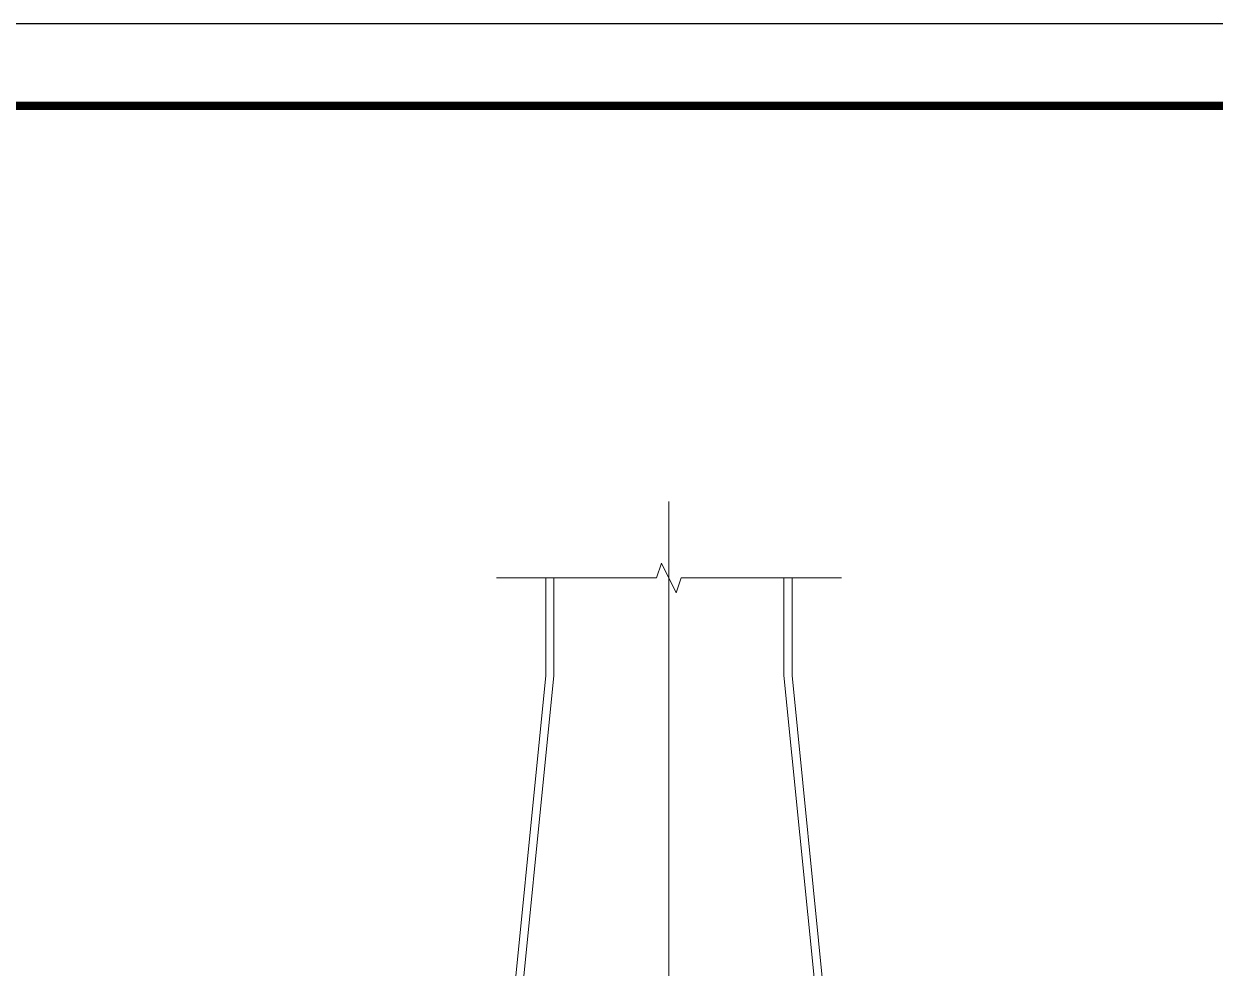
# Model space of a CAD drawing. Extents: x 19118 to 566552, y -1188739 to 92943.
# Drawn here: x 300113 to 314621, y -314586 to -303084 of the extents above; entities that cross this region are included whole.
import ezdxf

# ---------------------------------------------------------------- set-up
doc = ezdxf.new("R2010")
doc.units = 0
doc.header["$LTSCALE"] = 1000
doc.header["$MEASUREMENT"] = 0
doc.layers.add('PUB_TITLE', color=4, linetype='CONTINUOUS')
for name, color, linetype, lineweight in [('柱_主零件_实线', 51, 'CONTINUOUS', 18), ('轴线__点划线', 9, 'CONTINUOUS', 18), ('钢框架轴线', 9, 'CONTINUOUS', 18)]:
    doc.layers.add(name, color=color, linetype=linetype, lineweight=lineweight)

msp = doc.modelspace()

# ---------------------------------------------------------------- linework, layer by layer
at = {"layer": 'PUB_TITLE'}
msp.add_lwpolyline([(251456.96, -362483.6), (335556.96, -362483.6), (335556.96, -303083.6), (251456.96, -303083.6)], close=True, dxfattribs=at)
at = {"layer": 'PUB_TITLE', "const_width": 100}
msp.add_lwpolyline([(253956.96, -361483.6), (334556.96, -361483.6), (334556.96, -304083.6), (253956.96, -304083.6)], close=True, dxfattribs=at)
at = {"layer": '柱_主零件_实线', "linetype": 'Continuous', "ltscale": 100}
for p, q in [((306469.47, -311021.39), (306469.47, -309832.59)), ((306569.47, -309832.59), (306569.47, -311021.39)), ((309369.47, -311021.39), (309369.47, -309832.59)), ((309469.47, -309832.59), (309469.47, -311021.39)), ((309869.47, -316021.39), (309369.47, -311021.39)), ((309469.47, -311021.39), (309969.47, -316021.39))]:
    msp.add_line(p, q, dxfattribs=at)
for points in [[(305969.47, -316021.39), (306469.47, -311021.39)], [(306569.47, -311021.39), (306069.47, -316021.39)]]:
    msp.add_lwpolyline(points, dxfattribs=at)
at = {"layer": '轴线__点划线', "ltscale": 100}
for p, q in [((307819.47, -309832.59), (307879.47, -309652.58)), ((307879.47, -309652.58), (308059.47, -310012.59)), ((305869.47, -309832.59), (307819.47, -309832.59)), ((308059.47, -310012.59), (308119.47, -309832.59)), ((308119.47, -309832.59), (310069.47, -309832.59))]:
    msp.add_line(p, q, dxfattribs=at)
at = {"layer": '钢框架轴线', "ltscale": 100}
msp.add_line((307969.47, -326028.65), (307969.47, -308902.58), dxfattribs=at)

doc.saveas('drawing.dxf')
